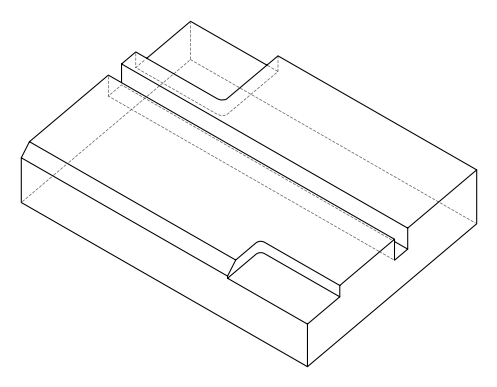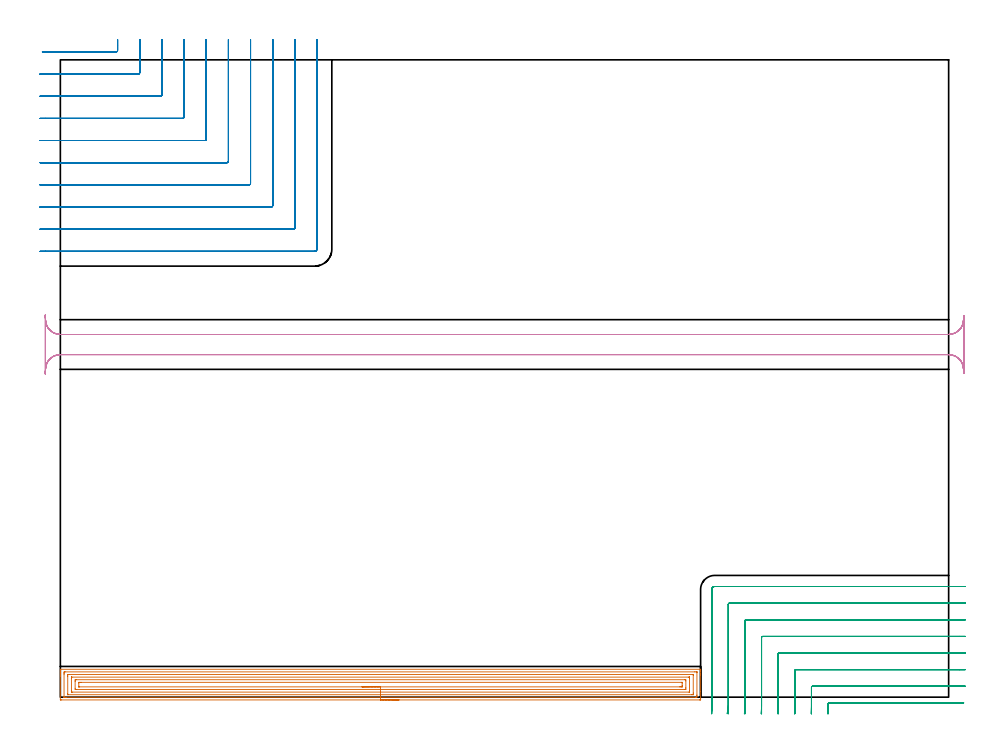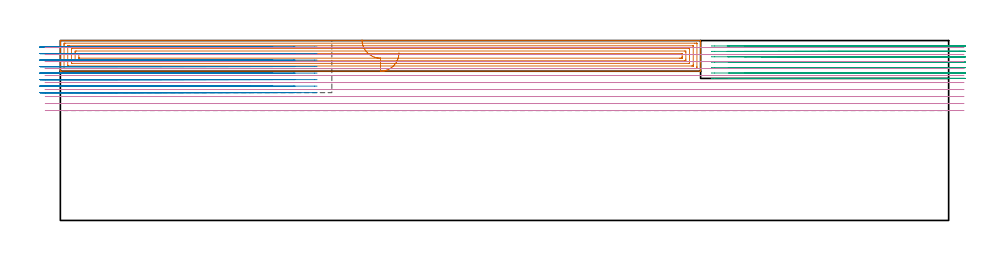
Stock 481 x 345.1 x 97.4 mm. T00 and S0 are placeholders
(PLAN: 4 operations, 3 tool changes, 83.8 min)
(1 AREA_MILL | FG_CHAMFER_SURFACE | UGT0205_001 | 16.97 min | 48797 mm3)
(2 MILL_CORNER_NOTCH_RECTANGULAR | CORNER_NOTCH_RECTANGULAR | NXT0201_012 | Follow Part, ap 4, ae 75% | 27.28 min | 462554 mm3)
(3 MILL_CORNER_NOTCH_RECTANGULAR_1 | CORNER_NOTCH_RECTANGULAR_1 | NXT0201_011 | Follow Part, ap 3, ae 75% | 17.52 min | 180171 mm3)
(4 MILL_RECTANGULAR_SLOT | SLOT_RECTANGULAR | NXT0201_012 | Follow Part, ap 4, ae 75% | 22.03 min | 490383 mm3)
(TOOL UGT0205_001 | Chamfer Mill 20 x 3 x 45 deg. | D20 FL50 Z2)
(TOOL NXT0201_012 | ENDMILL 16mm [2P460-1600-NA 1630] | D16 FL38 Z6)
(TOOL NXT0201_011 | ENDMILL 12mm [2P460-1200-NA 1630] | D12 FL38 Z6)
(OP 1 AREA_MILL)
G17 G21 G94 G90
T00 M6
G54
G17 G0 G90 X183.35 Y-1.5 S1061 M3
G43 Z107.4 H0
Z90.8
G94 G1 X183.312 Z89.928 F250.
X183.198 Z89.064
X183.009 Z88.212
X182.747 Z87.38
X182.413 Z86.574
X182.01 Z85.8
X181.542 Z85.064
X181.01 Z84.372
X180.421 Z83.729
X179.778 Z83.14
X179.086 Z82.608
X178.35 Z82.14
X177.576 Z81.737
X176.77 Z81.403
X175.938 Z81.141
X175.086 Z80.952
X174.222 Z80.838
X173.35 Z80.8
X0.609
X0.118 Y-1.495 Z80.803
X0.01 Y-1.492 Z80.806
X0. Y-1.379 Z80.918
Y11.468 Z93.763
Y12.067 Z94.361
Y12.624 Z94.921
Y12.944 Z95.24
Y13.502 Z95.798
Y13.822 Z96.117
Y14.463 Z96.762
Y14.808 Z97.108
X0.003 Y14.956 Z97.249
X0.01 Y15.098 Z97.389
X0.163 Y15.1 Z97.4
X346.537
X346.69 Y15.098 Z97.389
X346.697 Y14.956 Z97.249
X346.7 Y14.808 Z97.108
Y14.463 Z96.762
Y13.822 Z96.117
Y12.624 Z94.921
Y12.067 Z94.361
Y3.129 Z85.426
Y-0.821 Z81.476
X346.696 Y-1.1 Z81.197
X346.69 Y-1.492 Z80.805
X346.494 Y-1.496 Z80.802
X346.091 Y-1.5 Z80.8
X173.35
Y-0.086 Z82.214
X3.149
X2.395 Y-0.085 Z82.215
X2.254 Y-0.084 Z82.216
X2.044 Y-0.079 Z82.221
X2.009 Y-0.07 Z82.23
X2.005 Y-0.043 Z82.257
X2.003 Y-0.014 Z82.286
X2. Y0.165 Z82.465
Y12.454 Z94.754
X2.003 Y12.944 Z95.244
X2.009 Y13.324 Z95.624
X2.027 Y13.679 Z95.979
X2.395 Y13.684 Z95.984
X2.534 Y13.685 Z95.985
X343.552 Y13.686 Z95.986
X344.305 Y13.685 Z95.985
X344.446 Y13.683 Z95.983
X344.656 Y13.679 Z95.979
X344.691 Y13.67 Z95.97
X344.695 Y13.643 Z95.943
X344.697 Y13.614 Z95.914
X344.7 Y13.435 Z95.735
Y1.146 Z83.446
X344.697 Y0.656 Z82.956
X344.692 Y0.276 Z82.576
X344.673 Y-0.079 Z82.221
X344.305 Y-0.084 Z82.216
X344.166 Y-0.085 Z82.215
X173.35 Y-0.086 Z82.214
Y1.328 Z83.628
X4.111 Y1.329 Z83.629
X4.055 Y1.331 Z83.631
X4.021 Y1.335 Z83.635
X4.01 Y1.338 Z83.638
X4.008 Y1.357 Z83.657
X4.003 Y1.533 Z83.833
X4. Y1.71 Z84.01
Y11.366 Z93.666
X4.002 Y12.067 Z94.367
X4.005 Y12.239 Z94.539
X4.01 Y12.263 Z94.563
X4.026 Y12.265 Z94.565
X4.076 Y12.269 Z94.569
X4.18 Y12.27 Z94.57
X4.864 Y12.271 Z94.571
X342.589
X342.645 Y12.269 Z94.569
X342.679 Y12.265 Z94.565
X342.69 Y12.262 Z94.562
X342.692 Y12.243 Z94.543
X342.697 Y12.067 Z94.367
X342.7 Y11.89 Z94.19
Y2.234 Z84.534
X342.698 Y1.533 Z83.833
X342.695 Y1.361 Z83.661
X342.69 Y1.337 Z83.637
X342.674 Y1.335 Z83.635
X342.624 Y1.331 Z83.631
X342.52 Y1.33 Z83.63
X341.836 Y1.328 Z83.628
X173.35
Y2.743 Z85.043
X6.521
X6.132 Y2.744 Z85.044
X6.056 Y2.746 Z85.046
X6.022 Y2.749 Z85.049
X6.01 Y2.752 Z85.052
X6.008 Y2.771 Z85.071
X6.004 Y2.867 Z85.167
X6. Y3.255 Z85.555
Y10.311 Z92.611
X6.007 Y10.733 Z93.033
X6.01 Y10.837 Z93.137
X6.019 Y10.851 Z93.151
X6.051 Y10.853 Z93.153
X6.118 Y10.855 Z93.155
X6.303 Y10.857 Z93.157
X340.179
X340.568 Y10.856 Z93.156
X340.644 Y10.854 Z93.154
X340.678 Y10.851 Z93.151
X340.69 Y10.848 Z93.148
X340.692 Y10.829 Z93.129
X340.696 Y10.733 Z93.033
X340.7 Y10.345 Z92.645
Y3.289 Z85.589
X340.693 Y2.867 Z85.167
X340.69 Y2.763 Z85.063
X340.681 Y2.749 Z85.049
X340.649 Y2.747 Z85.047
X340.582 Y2.745 Z85.045
X340.397 Y2.743 Z85.043
X173.35
Y4.157 Z86.457
X8.654
X8.01 Y4.167 Z86.467
X8.001 Y4.798 Z87.098
Y8.556 Z90.856
X8.003 Y9.185 Z91.485
X8.01 Y9.433 Z91.733
X8.634 Y9.443 Z91.743
X338.047
X338.69 Y9.433 Z91.733
X338.699 Y8.802 Z91.102
X338.7 Y5.044 Z87.344
X338.697 Y4.415 Z86.715
X338.69 Y4.167 Z86.467
X338.066 Y4.157 Z86.457
X173.35
Y5.571 Z87.871
X10.429 Y5.572 Z87.872
X10.072 Y5.574 Z87.874
X10.026 Y5.577 Z87.877
X10.01 Y5.579 Z87.879
X10.008 Y5.595 Z87.895
X10.003 Y5.669 Z87.969
X10.001 Y5.782 Z88.082
X10. Y5.922 Z88.222
X10.001 Y7.678 Z89.978
X10.003 Y7.889 Z90.189
X10.007 Y7.994 Z90.294
X10.01 Y8.016 Z90.316
X10.024 Y8.022 Z90.322
X10.076 Y8.025 Z90.325
X10.429 Y8.028 Z90.328
X10.965 Y8.029 Z90.329
X11.322
X336.271 Y8.028 Z90.328
X336.628 Y8.026 Z90.326
X336.674 Y8.023 Z90.323
X336.69 Y8.021 Z90.321
X336.692 Y8.005 Z90.305
X336.697 Y7.931 Z90.231
X336.699 Y7.818 Z90.118
X336.7 Y7.678 Z89.978
Y6.378 Z88.678
X336.699 Y5.922 Z88.222
X336.697 Y5.711 Z88.011
X336.693 Y5.606 Z87.906
X336.69 Y5.584 Z87.884
X336.676 Y5.578 Z87.878
X336.624 Y5.575 Z87.875
X336.271 Y5.572 Z87.872
X335.735 Y5.571 Z87.871
X335.378
X173.35
X172.478 Z87.909
X171.614 Z88.023
X170.762 Z88.212
X169.93 Z88.474
X169.124 Z88.808
X168.35 Z89.211
X167.614 Z89.68
X166.922 Z90.211
X166.279 Z90.8
X165.69 Z91.443
X165.158 Z92.135
X164.69 Z92.871
X164.287 Z93.645
X163.953 Z94.451
X163.691 Z95.283
X163.502 Z96.135
X163.388 Z97.
X163.35 Z97.871
G0 Z107.4
M5
M2
(OP 2 MILL_CORNER_NOTCH_RECTANGULAR)
G17 G21 G94 G90
T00 M6
G54
G17 G0 G90 X-9.746 Y349.4 S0 M3
G43 Z107.4 H1
Z93.875
G94 G1 X-6.746 F250.
X30.208 F500.
G3 X31. Y350.192 R0.8
G1 Y353.1
Y356.1 F250.
G0 Z107.4
X-11. Y337.4
Z93.875
G1 X-8.
X42.207 F500.
G3 X43. Y338.193 R0.8
G1 Y353.1
Y356.1 F250.
G0 Z107.4
X-11. Y325.4
Z93.875
G1 X-8.
X54.207 F500.
G3 X55. Y326.193 R0.8
G1 Y353.1
Y356.1 F250.
G0 Z107.4
X-11. Y313.4
Z93.875
G1 X-8.
X66.206 F500.
G3 X67. Y314.194 R0.8
G1 Y353.1
Y356.1 F250.
G0 Z107.4
X-11. Y301.4
Z93.875
G1 X-8.
X78.206 F500.
G3 X79. Y302.194 R0.8
G1 Y353.1
Y356.1 F250.
G0 Z107.4
X-11. Y289.4
Z93.875
G1 X-8.
X90.206 F500.
G3 X91. Y290.194 R0.8
G1 Y353.1
Y356.1 F250.
G0 Z107.4
X-11. Y277.4
Z93.875
G1 X-8.
X102.205 F500.
G3 X103. Y278.195 R0.8
G1 Y353.1
Y356.1 F250.
G0 Z107.4
X-11. Y265.4
Z93.875
G1 X-8.
X114.205 F500.
G3 X115. Y266.195 R0.8
G1 Y353.1
Y356.1 F250.
G0 Z107.4
X-11. Y253.4
Z93.875
G1 X-8.
X126.205 F500.
G3 X127. Y254.195 R0.8
G1 Y353.1
Y356.1 F250.
G0 Z107.4
X-11. Y241.4
Z93.875
G1 X-8.
X137.7 F500.
G3 X139. Y242.7 R1.3
G1 Y353.1
Y356.1 F250.
G0 Z107.4
X-9.746 Y349.4
Z90.35
G1 X-6.746
X30.208 F500.
G3 X31. Y350.192 R0.8
G1 Y353.1
Y356.1 F250.
G0 Z107.4
X-11. Y337.4
Z90.35
G1 X-8.
X42.207 F500.
G3 X43. Y338.193 R0.8
G1 Y353.1
Y356.1 F250.
G0 Z107.4
X-11. Y325.4
Z90.35
G1 X-8.
X54.207 F500.
G3 X55. Y326.193 R0.8
G1 Y353.1
Y356.1 F250.
G0 Z107.4
X-11. Y313.4
Z90.35
G1 X-8.
X66.206 F500.
G3 X67. Y314.194 R0.8
G1 Y353.1
Y356.1 F250.
G0 Z107.4
X-11. Y301.4
Z90.35
G1 X-8.
X78.206 F500.
G3 X79. Y302.194 R0.8
G1 Y353.1
Y356.1 F250.
G0 Z107.4
X-11. Y289.4
Z90.35
G1 X-8.
X90.206 F500.
G3 X91. Y290.194 R0.8
G1 Y353.1
Y356.1 F250.
G0 Z107.4
X-11. Y277.4
Z90.35
G1 X-8.
X102.205 F500.
G3 X103. Y278.195 R0.8
G1 Y353.1
Y356.1 F250.
G0 Z107.4
X-11. Y265.4
Z90.35
G1 X-8.
X114.205 F500.
G3 X115. Y266.195 R0.8
G1 Y353.1
Y356.1 F250.
G0 Z107.4
X-11. Y253.4
Z90.35
G1 X-8.
X126.205 F500.
G3 X127. Y254.195 R0.8
G1 Y353.1
Y356.1 F250.
G0 Z107.4
X-11. Y241.4
Z90.35
G1 X-8.
X137.7 F500.
G3 X139. Y242.7 R1.3
G1 Y353.1
Y356.1 F250.
G0 Z107.4
X-9.746 Y349.4
Z86.825
G1 X-6.746
X30.208 F500.
G3 X31. Y350.192 R0.8
G1 Y353.1
Y356.1 F250.
G0 Z107.4
X-11. Y337.4
Z86.825
G1 X-8.
X42.207 F500.
G3 X43. Y338.193 R0.8
G1 Y353.1
Y356.1 F250.
G0 Z107.4
X-11. Y325.4
Z86.825
G1 X-8.
X54.207 F500.
G3 X55. Y326.193 R0.8
G1 Y353.1
Y356.1 F250.
G0 Z107.4
X-11. Y313.4
Z86.825
G1 X-8.
X66.206 F500.
G3 X67. Y314.194 R0.8
G1 Y353.1
Y356.1 F250.
G0 Z107.4
X-11. Y301.4
Z86.825
G1 X-8.
X78.206 F500.
G3 X79. Y302.194 R0.8
G1 Y353.1
Y356.1 F250.
G0 Z107.4
X-11. Y289.4
Z86.825
G1 X-8.
X90.206 F500.
G3 X91. Y290.194 R0.8
G1 Y353.1
Y356.1 F250.
G0 Z107.4
X-11. Y277.4
Z86.825
G1 X-8.
X102.205 F500.
G3 X103. Y278.195 R0.8
G1 Y353.1
Y356.1 F250.
G0 Z107.4
X-11. Y265.4
Z86.825
G1 X-8.
X114.205 F500.
G3 X115. Y266.195 R0.8
G1 Y353.1
Y356.1 F250.
G0 Z107.4
X-11. Y253.4
Z86.825
G1 X-8.
X126.205 F500.
G3 X127. Y254.195 R0.8
G1 Y353.1
Y356.1 F250.
G0 Z107.4
X-11. Y241.4
Z86.825
G1 X-8.
X137.7 F500.
G3 X139. Y242.7 R1.3
G1 Y353.1
Y356.1 F250.
G0 Z107.4
X-9.746 Y349.4
Z83.3
G1 X-6.746
X30.208 F500.
G3 X31. Y350.192 R0.8
G1 Y353.1
Y356.1 F250.
G0 Z107.4
X-11. Y337.4
Z83.3
G1 X-8.
X42.207 F500.
G3 X43. Y338.193 R0.8
G1 Y353.1
Y356.1 F250.
G0 Z107.4
X-11. Y325.4
Z83.3
G1 X-8.
X54.207 F500.
G3 X55. Y326.193 R0.8
G1 Y353.1
Y356.1 F250.
G0 Z107.4
X-11. Y313.4
Z83.3
G1 X-8.
X66.206 F500.
G3 X67. Y314.194 R0.8
G1 Y353.1
Y356.1 F250.
G0 Z107.4
X-11. Y301.4
Z83.3
G1 X-8.
X78.206 F500.
G3 X79. Y302.194 R0.8
G1 Y353.1
Y356.1 F250.
G0 Z107.4
X-11. Y289.4
Z83.3
G1 X-8.
X90.206 F500.
G3 X91. Y290.194 R0.8
G1 Y353.1
Y356.1 F250.
G0 Z107.4
X-11. Y277.4
Z83.3
G1 X-8.
X102.205 F500.
G3 X103. Y278.195 R0.8
G1 Y353.1
Y356.1 F250.
G0 Z107.4
X-11. Y265.4
Z83.3
G1 X-8.
X114.205 F500.
G3 X115. Y266.195 R0.8
G1 Y353.1
Y356.1 F250.
G0 Z107.4
X-11. Y253.4
Z83.3
G1 X-8.
X126.205 F500.
G3 X127. Y254.195 R0.8
G1 Y353.1
Y356.1 F250.
G0 Z107.4
X-11. Y241.4
Z83.3
G1 X-8.
X137.7 F500.
G3 X139. Y242.7 R1.3
G1 Y353.1
Y356.1 F250.
G0 Z107.4
X-9.746 Y349.4
Z79.775
G1 X-6.746
X30.208 F500.
G3 X31. Y350.192 R0.8
G1 Y353.1
Y356.1 F250.
G0 Z107.4
X-11. Y337.4
Z79.775
G1 X-8.
X42.207 F500.
G3 X43. Y338.193 R0.8
G1 Y353.1
Y356.1 F250.
G0 Z107.4
X-11. Y325.4
Z79.775
G1 X-8.
X54.207 F500.
G3 X55. Y326.193 R0.8
G1 Y353.1
Y356.1 F250.
G0 Z107.4
X-11. Y313.4
Z79.775
G1 X-8.
X66.206 F500.
G3 X67. Y314.194 R0.8
G1 Y353.1
Y356.1 F250.
G0 Z107.4
X-11. Y301.4
Z79.775
G1 X-8.
X78.206 F500.
G3 X79. Y302.194 R0.8
G1 Y353.1
Y356.1 F250.
G0 Z107.4
X-11. Y289.4
Z79.775
G1 X-8.
X90.206 F500.
G3 X91. Y290.194 R0.8
G1 Y353.1
Y356.1 F250.
G0 Z107.4
X-11. Y277.4
Z79.775
G1 X-8.
X102.205 F500.
G3 X103. Y278.195 R0.8
G1 Y353.1
Y356.1 F250.
G0 Z107.4
X-11. Y265.4
Z79.775
G1 X-8.
X114.205 F500.
G3 X115. Y266.195 R0.8
G1 Y353.1
Y356.1 F250.
G0 Z107.4
X-11. Y253.4
Z79.775
G1 X-8.
X126.205 F500.
G3 X127. Y254.195 R0.8
G1 Y353.1
Y356.1 F250.
G0 Z107.4
X-11. Y241.4
Z79.775
G1 X-8.
X137.7 F500.
G3 X139. Y242.7 R1.3
G1 Y353.1
Y356.1 F250.
G0 Z107.4
X-9.746 Y349.4
Z76.25
G1 X-6.746
X30.208 F500.
G3 X31. Y350.192 R0.8
G1 Y353.1
Y356.1 F250.
G0 Z107.4
X-11. Y337.4
Z76.25
G1 X-8.
X42.207 F500.
G3 X43. Y338.193 R0.8
G1 Y353.1
Y356.1 F250.
G0 Z107.4
X-11. Y325.4
Z76.25
G1 X-8.
X54.207 F500.
G3 X55. Y326.193 R0.8
G1 Y353.1
Y356.1 F250.
G0 Z107.4
X-11. Y313.4
Z76.25
G1 X-8.
X66.206 F500.
G3 X67. Y314.194 R0.8
G1 Y353.1
Y356.1 F250.
G0 Z107.4
X-11. Y301.4
Z76.25
G1 X-8.
X78.206 F500.
G3 X79. Y302.194 R0.8
G1 Y353.1
Y356.1 F250.
G0 Z107.4
X-11. Y289.4
Z76.25
G1 X-8.
X90.206 F500.
G3 X91. Y290.194 R0.8
G1 Y353.1
Y356.1 F250.
G0 Z107.4
X-11. Y277.4
Z76.25
G1 X-8.
X102.205 F500.
G3 X103. Y278.195 R0.8
G1 Y353.1
Y356.1 F250.
G0 Z107.4
X-11. Y265.4
Z76.25
G1 X-8.
X114.205 F500.
G3 X115. Y266.195 R0.8
G1 Y353.1
Y356.1 F250.
G0 Z107.4
X-11. Y253.4
Z76.25
G1 X-8.
X126.205 F500.
G3 X127. Y254.195 R0.8
G1 Y353.1
Y356.1 F250.
G0 Z107.4
X-11. Y241.4
Z76.25
G1 X-8.
X137.7 F500.
G3 X139. Y242.7 R1.3
G1 Y353.1
Y356.1 F250.
G0 Z107.4
X-9.746 Y349.4
Z72.725
G1 X-6.746
X30.208 F500.
G3 X31. Y350.192 R0.8
G1 Y353.1
Y356.1 F250.
G0 Z107.4
X-11. Y337.4
Z72.725
G1 X-8.
X42.207 F500.
G3 X43. Y338.193 R0.8
G1 Y353.1
Y356.1 F250.
G0 Z107.4
X-11. Y325.4
Z72.725
G1 X-8.
X54.207 F500.
G3 X55. Y326.193 R0.8
G1 Y353.1
Y356.1 F250.
G0 Z107.4
X-11. Y313.4
Z72.725
G1 X-8.
X66.206 F500.
G3 X67. Y314.194 R0.8
G1 Y353.1
Y356.1 F250.
G0 Z107.4
X-11. Y301.4
Z72.725
G1 X-8.
X78.206 F500.
G3 X79. Y302.194 R0.8
G1 Y353.1
Y356.1 F250.
G0 Z107.4
X-11. Y289.4
Z72.725
G1 X-8.
X90.206 F500.
G3 X91. Y290.194 R0.8
G1 Y353.1
Y356.1 F250.
G0 Z107.4
X-11. Y277.4
Z72.725
G1 X-8.
X102.205 F500.
G3 X103. Y278.195 R0.8
G1 Y353.1
Y356.1 F250.
G0 Z107.4
X-11. Y265.4
Z72.725
G1 X-8.
X114.205 F500.
G3 X115. Y266.195 R0.8
G1 Y353.1
Y356.1 F250.
G0 Z107.4
X-11. Y253.4
Z72.725
G1 X-8.
X126.205 F500.
G3 X127. Y254.195 R0.8
G1 Y353.1
Y356.1 F250.
G0 Z107.4
X-11. Y241.4
Z72.725
G1 X-8.
X137.7 F500.
G3 X139. Y242.7 R1.3
G1 Y353.1
Y356.1 F250.
G0 Z107.4
X-9.746 Y349.4
Z69.2
G1 X-6.746
X30.208 F500.
G3 X31. Y350.192 R0.8
G1 Y353.1
Y356.1 F250.
G0 Z107.4
X-11. Y337.4
Z69.2
G1 X-8.
X42.207 F500.
G3 X43. Y338.193 R0.8
G1 Y353.1
Y356.1 F250.
G0 Z107.4
X-11. Y325.4
Z69.2
G1 X-8.
X54.207 F500.
G3 X55. Y326.193 R0.8
G1 Y353.1
Y356.1 F250.
G0 Z107.4
X-11. Y313.4
Z69.2
G1 X-8.
X66.206 F500.
G3 X67. Y314.194 R0.8
G1 Y353.1
Y356.1 F250.
G0 Z107.4
X-11. Y301.4
Z69.2
G1 X-8.
X78.206 F500.
G3 X79. Y302.194 R0.8
G1 Y353.1
Y356.1 F250.
G0 Z107.4
X-11. Y289.4
Z69.2
G1 X-8.
X90.206 F500.
G3 X91. Y290.194 R0.8
G1 Y353.1
Y356.1 F250.
G0 Z107.4
X-11. Y277.4
Z69.2
G1 X-8.
X102.205 F500.
G3 X103. Y278.195 R0.8
G1 Y353.1
Y356.1 F250.
G0 Z107.4
X-11. Y265.4
Z69.2
G1 X-8.
X114.205 F500.
G3 X115. Y266.195 R0.8
G1 Y353.1
Y356.1 F250.
G0 Z107.4
X-11. Y253.4
Z69.2
G1 X-8.
X126.205 F500.
G3 X127. Y254.195 R0.8
G1 Y353.1
Y356.1 F250.
G0 Z107.4
X-11. Y241.4
Z69.2
G1 X-8.
X137.7 F500.
G3 X139. Y242.7 R1.3
G1 Y353.1
Y356.1 F250.
G0 Z107.4
M5
M2
(OP 3 MILL_CORNER_NOTCH_RECTANGULAR_1)
G17 G21 G94 G90
T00 M6
G54
G17 G0 G90 X489.137 Y-3.1 S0 M3
G43 Z107.4 H1
Z94.471
G94 G1 X486.137 F250.
X416.294 F500.
G3 X415.7 Y-3.694 R0.6
G1 Y-4.472
G2 X415.681 Y-6. R63.
G1 X415.609 Y-8.999 F250.
G0 Z107.4
X490. Y5.9
Z94.471
G1 X487.
X407.295 F500.
G3 X406.7 Y5.305 R0.6
G1 Y-4.472
G2 X406.678 Y-6. R54.
G1 X406.594 Y-8.999 F250.
G0 Z107.4
X490. Y14.9
Z94.471
G1 X487.
X398.295 F500.
G3 X397.7 Y14.305 R0.6
G1 Y-4.472
G2 X397.674 Y-6. R45.
G1 X397.572 Y-8.998 F250.
G0 Z107.4
X490. Y23.9
Z94.471
G1 X487.
X389.295 F500.
G3 X388.7 Y23.305 R0.6
G1 Y-4.472
G2 X388.668 Y-6. R36.
G1 X388.54 Y-8.997 F250.
G0 Z107.4
X490. Y32.9
Z94.471
G1 X487.
X380.295 F500.
G3 X379.7 Y32.304 R0.6
G1 Y-4.472
G2 X379.657 Y-6. R27.
G1 X379.487 Y-8.995 F250.
G0 Z107.4
X490. Y41.9
Z94.471
G1 X487.
X371.296 F500.
G3 X370.7 Y41.304 R0.6
G1 Y-4.472
G2 X370.635 Y-6. R18.
G1 X370.38 Y-8.989 F250.
G0 Z107.4
X490. Y50.9
Z94.471
G1 X487.
X362.296 F500.
G3 X361.7 Y50.304 R0.6
G1 Y-4.472
G2 X361.569 Y-6. R9.
G1 X361.06 Y-8.956 F250.
G0 Z107.4
X490. Y59.9
Z94.471
G1 X487.
X354.3 F500.
G3 X352.7 Y58.3 R1.6
G1 Y-4.472
Y-7.472 F250.
G0 Z107.4
X489.137 Y-3.1
Z91.543
G1 X486.137
X416.294 F500.
G3 X415.7 Y-3.694 R0.6
G1 Y-4.472
G2 X415.681 Y-6. R63.
G1 X415.609 Y-8.999 F250.
G0 Z107.4
X490. Y5.9
Z91.543
G1 X487.
X407.295 F500.
G3 X406.7 Y5.305 R0.6
G1 Y-4.472
G2 X406.678 Y-6. R54.
G1 X406.594 Y-8.999 F250.
G0 Z107.4
X490. Y14.9
Z91.543
G1 X487.
X398.295 F500.
G3 X397.7 Y14.305 R0.6
G1 Y-4.472
G2 X397.674 Y-6. R45.
G1 X397.572 Y-8.998 F250.
G0 Z107.4
X490. Y23.9
Z91.543
G1 X487.
X389.295 F500.
G3 X388.7 Y23.305 R0.6
G1 Y-4.472
G2 X388.668 Y-6. R36.
G1 X388.54 Y-8.997 F250.
G0 Z107.4
X490. Y32.9
Z91.543
G1 X487.
X380.296 F500.
G3 X379.7 Y32.304 R0.6
G1 Y-4.472
G2 X379.657 Y-6. R27.
G1 X379.487 Y-8.995 F250.
G0 Z107.4
X490. Y41.9
Z91.543
G1 X487.
X371.296 F500.
G3 X370.7 Y41.304 R0.6
G1 Y-4.472
G2 X370.635 Y-6. R18.
G1 X370.38 Y-8.989 F250.
G0 Z107.4
X490. Y50.9
Z91.543
G1 X487.
X362.296 F500.
G3 X361.7 Y50.304 R0.6
G1 Y-4.472
G2 X361.569 Y-6. R9.
G1 X361.06 Y-8.956 F250.
G0 Z107.4
X490. Y59.9
Z91.543
G1 X487.
X354.3 F500.
G3 X352.7 Y58.3 R1.6
G1 Y-4.472
Y-7.472 F250.
G0 Z107.4
X489.137 Y-3.1
Z88.614
G1 X486.137
X416.294 F500.
G3 X415.7 Y-3.694 R0.6
G1 Y-5.081
G2 X415.693 Y-6. R63.
G1 X415.65 Y-9. F250.
G0 Z107.4
X490. Y5.9
Z88.614
G1 X487.
X407.295 F500.
G3 X406.7 Y5.305 R0.6
G1 Y-5.081
G2 X406.692 Y-6. R54.
G1 X406.641 Y-9. F250.
G0 Z107.4
X490. Y14.9
Z88.614
G1 X487.
X398.295 F500.
G3 X397.7 Y14.305 R0.6
G1 Y-5.081
G2 X397.691 Y-6. R45.
G1 X397.629 Y-8.999 F250.
G0 Z107.4
X490. Y23.9
Z88.614
G1 X487.
X389.295 F500.
G3 X388.7 Y23.305 R0.6
G1 Y-5.081
G2 X388.688 Y-6. R36.
G1 X388.612 Y-8.999 F250.
G0 Z107.4
X490. Y32.9
Z88.614
G1 X487.
X380.296 F500.
G3 X379.7 Y32.304 R0.6
G1 Y-5.081
G2 X379.684 Y-6. R27.
G1 X379.582 Y-8.998 F250.
G0 Z107.4
X490. Y41.9
Z88.614
G1 X487.
X371.296 F500.
G3 X370.7 Y41.304 R0.6
G1 Y-5.081
G2 X370.677 Y-6. R18.
G1 X370.523 Y-8.996 F250.
G0 Z107.4
X490. Y50.9
Z88.614
G1 X487.
X362.296 F500.
G3 X361.7 Y50.304 R0.6
G1 Y-5.081
G2 X361.653 Y-6. R9.
G1 X361.347 Y-8.984 F250.
G0 Z107.4
X490. Y59.9
Z88.614
G1 X487.
X354.3 F500.
G3 X352.7 Y58.3 R1.6
G1 Y-5.081
Y-8.081 F250.
G0 Z107.4
X489.137 Y-3.1
Z85.686
G1 X486.137
X416.294 F500.
G3 X415.7 Y-3.694 R0.6
G1 Y-6.
Y-9. F250.
G0 Z107.4
X490. Y5.9
Z85.686
G1 X487.
X407.295 F500.
G3 X406.7 Y5.305 R0.6
G1 Y-3.694
Y-6.
Y-9. F250.
G0 Z107.4
X490. Y14.9
Z85.686
G1 X487.
X398.295 F500.
G3 X397.7 Y14.305 R0.6
G1 Y5.305
Y-6.
Y-9. F250.
G0 Z107.4
X490. Y23.9
Z85.686
G1 X487.
X389.295 F500.
G3 X388.7 Y23.305 R0.6
G1 Y14.305
Y-6.
Y-9. F250.
G0 Z107.4
X490. Y32.9
Z85.686
G1 X487.
X380.296 F500.
G3 X379.7 Y32.304 R0.6
G1 Y23.305
Y-6.
Y-9. F250.
G0 Z107.4
X490. Y41.9
Z85.686
G1 X487.
X371.296 F500.
G3 X370.7 Y41.304 R0.6
G1 Y32.304
Y-6.
X370.699 Y-9. F250.
G0 Z107.4
X490. Y50.9
Z85.686
G1 X487.
X362.296 F500.
G3 X361.7 Y50.304 R0.6
G1 Y41.304
Y-6.
X361.699 Y-9. F250.
G0 Z107.4
X490. Y59.9
Z85.686
G1 X487.
X354.3 F500.
G3 X352.7 Y58.3 R1.6
G1 Y-5.997
Y-8.997 F250.
G0 Z107.4
X489.137 Y-3.1
Z82.757
G1 X486.137
X416.294 F500.
G3 X415.7 Y-3.694 R0.6
G1 Y-6.
Y-9. F250.
G0 Z107.4
X490. Y5.9
Z82.757
G1 X487.
X407.295 F500.
G3 X406.7 Y5.305 R0.6
G1 Y-6.
Y-9. F250.
G0 Z107.4
X490. Y14.9
Z82.757
G1 X487.
X398.295 F500.
G3 X397.7 Y14.305 R0.6
G1 Y-6.
Y-9. F250.
G0 Z107.4
X490. Y23.9
Z82.757
G1 X487.
X389.295 F500.
G3 X388.7 Y23.305 R0.6
G1 Y-6.
Y-9. F250.
G0 Z107.4
X490. Y32.9
Z82.757
G1 X487.
X380.296 F500.
G3 X379.7 Y32.304 R0.6
G1 Y-6.
Y-9. F250.
G0 Z107.4
X490. Y41.9
Z82.757
G1 X487.
X371.296 F500.
G3 X370.7 Y41.304 R0.6
G1 Y-6.
Y-9. F250.
G0 Z107.4
X490. Y50.9
Z82.757
G1 X487.
X362.296 F500.
G3 X361.7 Y50.304 R0.6
G1 Y-6.
Y-9. F250.
G0 Z107.4
X490. Y59.9
Z82.757
G1 X487.
X354.3 F500.
G3 X352.7 Y58.3 R1.6
G1 Y-6.
Y-9. F250.
G0 Z107.4
X489.137 Y-3.1
Z79.829
G1 X486.137
X416.294 F500.
G3 X415.7 Y-3.694 R0.6
G1 Y-6.
Y-9. F250.
G0 Z107.4
X490. Y5.9
Z79.829
G1 X487.
X407.295 F500.
G3 X406.7 Y5.305 R0.6
G1 Y-6.
Y-9. F250.
G0 Z107.4
X490. Y14.9
Z79.829
G1 X487.
X398.295 F500.
G3 X397.7 Y14.305 R0.6
G1 Y-6.
Y-9. F250.
G0 Z107.4
X490. Y23.9
Z79.829
G1 X487.
X389.295 F500.
G3 X388.7 Y23.305 R0.6
G1 Y-6.
Y-9. F250.
G0 Z107.4
X490. Y32.9
Z79.829
G1 X487.
X380.296 F500.
G3 X379.7 Y32.304 R0.6
G1 Y-6.
Y-9. F250.
G0 Z107.4
X490. Y41.9
Z79.829
G1 X487.
X371.296 F500.
G3 X370.7 Y41.304 R0.6
G1 Y-6.
Y-9. F250.
G0 Z107.4
X490. Y50.9
Z79.829
G1 X487.
X362.296 F500.
G3 X361.7 Y50.304 R0.6
G1 Y-6.
Y-9. F250.
G0 Z107.4
X490. Y59.9
Z79.829
G1 X487.
X354.3 F500.
G3 X352.7 Y58.3 R1.6
G1 Y-6.
Y-9. F250.
G0 Z107.4
X489.137 Y-3.1
Z76.9
G1 X486.137
X416.294 F500.
G3 X415.7 Y-3.694 R0.6
G1 Y-6.
Y-9. F250.
G0 Z107.4
X490. Y5.9
Z76.9
G1 X487.
X407.295 F500.
G3 X406.7 Y5.305 R0.6
G1 Y-6.
Y-9. F250.
G0 Z107.4
X490. Y14.9
Z76.9
G1 X487.
X398.295 F500.
G3 X397.7 Y14.305 R0.6
G1 Y-6.
Y-9. F250.
G0 Z107.4
X490. Y23.9
Z76.9
G1 X487.
X389.295 F500.
G3 X388.7 Y23.305 R0.6
G1 Y-6.
Y-9. F250.
G0 Z107.4
X490. Y32.9
Z76.9
G1 X487.
X380.296 F500.
G3 X379.7 Y32.304 R0.6
G1 Y-6.
Y-9. F250.
G0 Z107.4
X490. Y41.9
Z76.9
G1 X487.
X371.296 F500.
G3 X370.7 Y41.304 R0.6
G1 Y-6.
Y-9. F250.
G0 Z107.4
X490. Y50.9
Z76.9
G1 X487.
X362.296 F500.
G3 X361.7 Y50.304 R0.6
G1 Y-6.
Y-9. F250.
G0 Z107.4
X490. Y59.9
Z76.9
G1 X487.
X354.3 F500.
G3 X352.7 Y58.3 R1.6
G1 Y-6.
Y-9. F250.
G0 Z107.4
M5
M2
(OP 4 MILL_RECTANGULAR_SLOT)
G17 G21 G94 G90
T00 M6
G54
G17 G0 G90 X-8.23 Y175.203 S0 M3
G43 Z107.4 H1
Z93.61
G94 G1 X-7.97 Y178.192 F250.
G2 X0. Y185.5 R8. F500.
G1 X481.
G2 X488.97 Y178.192 R8.
G1 X489.23 Y175.203 F250.
Y206.697
X488.97 Y203.708
G2 X481. Y196.4 R8. F500.
G1 X0.
G2 X-7.97 Y203.708 R8.
G1 X-8.23 Y206.697 F250.
G0 Y175.203 Z89.82
G1 X-7.97 Y178.192
G2 X0. Y185.5 R8. F500.
G1 X481.
G2 X488.97 Y178.192 R8.
G1 X489.23 Y175.203 F250.
Y206.697
X488.97 Y203.708
G2 X481. Y196.4 R8. F500.
G1 X0.
G2 X-7.97 Y203.708 R8.
G1 X-8.23 Y206.697 F250.
G0 Y175.203 Z86.03
G1 X-7.97 Y178.192
G2 X0. Y185.5 R8. F500.
G1 X481.
G2 X488.97 Y178.192 R8.
G1 X489.23 Y175.203 F250.
Y206.697
X488.97 Y203.708
G2 X481. Y196.4 R8. F500.
G1 X0.
G2 X-7.97 Y203.708 R8.
G1 X-8.23 Y206.697 F250.
G0 Y175.203 Z82.24
G1 X-7.97 Y178.192
G2 X0. Y185.5 R8. F500.
G1 X481.
G2 X488.97 Y178.192 R8.
G1 X489.23 Y175.203 F250.
Y206.697
X488.97 Y203.708
G2 X481. Y196.4 R8. F500.
G1 X0.
G2 X-7.97 Y203.708 R8.
G1 X-8.23 Y206.697 F250.
G0 Y175.203 Z78.45
G1 X-7.97 Y178.192
G2 X0. Y185.5 R8. F500.
G1 X481.
G2 X488.97 Y178.192 R8.
G1 X489.23 Y175.203 F250.
Y206.697
X488.97 Y203.708
G2 X481. Y196.4 R8. F500.
G1 X0.
G2 X-7.97 Y203.708 R8.
G1 X-8.23 Y206.697 F250.
G0 Y175.203 Z74.66
G1 X-7.97 Y178.192
G2 X0. Y185.5 R8. F500.
G1 X481.
G2 X488.97 Y178.192 R8.
G1 X489.23 Y175.203 F250.
Y206.697
X488.97 Y203.708
G2 X481. Y196.4 R8. F500.
G1 X0.
G2 X-7.97 Y203.708 R8.
G1 X-8.23 Y206.697 F250.
G0 Y175.203 Z70.87
G1 X-7.97 Y178.192
G2 X0. Y185.5 R8. F500.
G1 X481.
G2 X488.97 Y178.192 R8.
G1 X489.23 Y175.203 F250.
Y206.697
X488.97 Y203.708
G2 X481. Y196.4 R8. F500.
G1 X0.
G2 X-7.97 Y203.708 R8.
G1 X-8.23 Y206.697 F250.
G0 Z107.4
X489.23
Z67.08
G1 X488.97 Y203.708
G2 X481. Y196.4 R8. F500.
G1 X0.
G2 X-7.99 Y204. R8.
G1 X-8.14 Y206.996 F250.
Y174.904
X-7.99 Y177.9
G2 X0. Y185.5 R8. F500.
G1 X481.
G2 X488.97 Y178.192 R8.
G1 X489.23 Y175.203 F250.
G0 Y206.697 Z63.29
G1 X488.97 Y203.708
G2 X481. Y196.4 R8. F500.
G1 X0.
G2 X-7.99 Y204. R8.
G1 X-8.14 Y206.996 F250.
Y174.904
X-7.99 Y177.9
G2 X0. Y185.5 R8. F500.
G1 X481.
G2 X488.97 Y178.192 R8.
G1 X489.23 Y175.203 F250.
G0 Y206.697 Z59.5
G1 X488.97 Y203.708
G2 X481. Y196.4 R8. F500.
G1 X0.
G2 X-7.99 Y204. R8.
G1 X-8.14 Y206.996 F250.
Y174.904
X-7.99 Y177.9
G2 X0. Y185.5 R8. F500.
G1 X481.
G2 X488.97 Y178.192 R8.
G1 X489.23 Y175.203 F250.
G0 Z107.4
M5
M2
